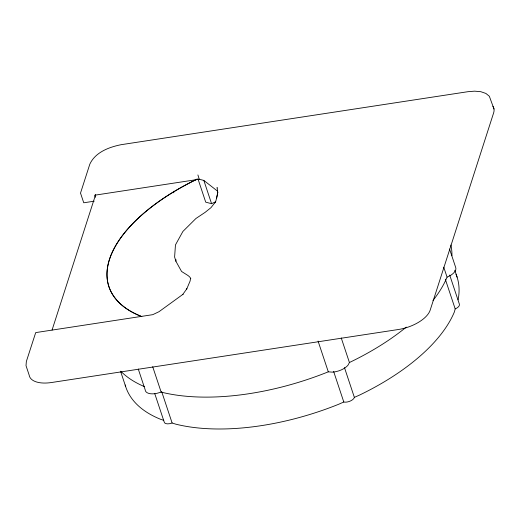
<?xml version="1.0" encoding="UTF-8"?>
<svg xmlns="http://www.w3.org/2000/svg" width="520" height="520" viewBox="0 0 520 520"><rect width="100%" height="100%" fill="white"/><g stroke="black" fill="none" stroke-linecap="round" stroke-linejoin="round"><path stroke-width="0.78" d="M190.814 278.551A32.688 15.801 -18.4 0 0 187.408 275.145L181.565 271.466L175.916 261.293L176.026 259.675M190.522 278.636L190.099 281.047L186.68 289.12L186.856 288.762L182.748 294.495L183.047 294.262L159.016 311.688L152.769 314.665L35.705 332.599L26.357 361.465L26.02 365.664L29.172 375.147A28.457 13.754 -18.4 0 0 51.5 382.519L398.372 329.511A28.457 13.754 -18.4 0 0 430.19 310.102L493.643 112.847A28.457 13.754 -18.4 0 0 492.941 106.347M214.903 202.846L216.067 200.317L217.756 192.511L217.769 192.894L217.107 187.551L217.126 187.954M217.607 193.661L216.632 198.263L216.619 197.88M449.696 275.034L459.349 304.057A6.623 3.198 -18.4 0 1 455.195 308.919L454.331 312.046A174.583 84.377 -18.4 0 1 359.125 395.272L354.367 397.365A6.617 3.198 -18.4 0 1 350.246 401.063A6.617 3.198 -18.4 0 1 343.798 402.012L338.513 404.332A174.467 84.318 -18.4 0 1 175.546 424.099L172.12 423A6.617 3.198 -18.4 0 1 164.144 421.831L154.745 393.575M80.587 192.868L89.804 164.216C95.284 152.224 109.109 147.082 121.212 144.677L467.968 91.689L474.598 91.163L480.805 91.695L485.888 93.438L489.346 96.265L494 109.025M52.052 330.096L95.674 194.493M406.282 327.113A179.062 86.534 -18.4 0 1 349.434 362.512L348.017 365.163A13.214 6.383 -18.4 0 1 332.183 372.132L328.296 371.826A178.939 86.476 -18.4 0 1 161.148 392.106L156.578 393.432A13.214 6.389 -18.4 0 1 145.171 389.766L138.268 369.012M215.072 202.488L210.977 207.662L205.056 212.4L195.942 218.484L182.891 231.458L175.461 244.9L174.609 257.036L175.916 261.293M197.977 178.9L205.712 202.156L211.575 203.691L215.819 201.675M217.776 191.321L203.833 180.427L199.258 179.231L94.673 195.214L95.374 197.321M94.192 201.188L83.746 202.787L80.587 193.303M163.748 420.316L160.7 419.334A174.597 84.377 -18.4 0 1 125.177 384.982M449.547 249.002L455.683 267.449A13.221 6.389 -18.4 0 1 451.12 275.041L447.076 277.173L443.749 267.183M454.805 270.264L457.093 277.134M445.289 279.136L455.195 308.919M341.244 337.935L349.427 362.531M344.461 367.582L354.367 397.365M333.638 371.462L343.798 402.012M318.065 341.081L328.296 371.826M203.833 180.427L211.575 203.691M199.258 179.231L197.899 174.941M173.349 191.269L173.862 192.81M161.707 391.69L172.12 423M152.704 366.737L161.148 392.106M120.542 371.215L125.626 386.49M450.899 245.018A179.062 86.534 -18.4 0 1 451.932 255.736M447.076 277.154A179.062 86.534 -18.4 0 1 432.972 300.495M144.365 386.581A179.069 86.541 -18.4 0 1 121.381 371.8M140.719 316.147A158.88 76.784 -18.4 0 1 197.243 179.075A158.919 76.804 -18.4 0 0 141.83 316.576M456.014 274.177A174.583 84.37 -18.4 0 1 458.107 299.793"/></g></svg>
